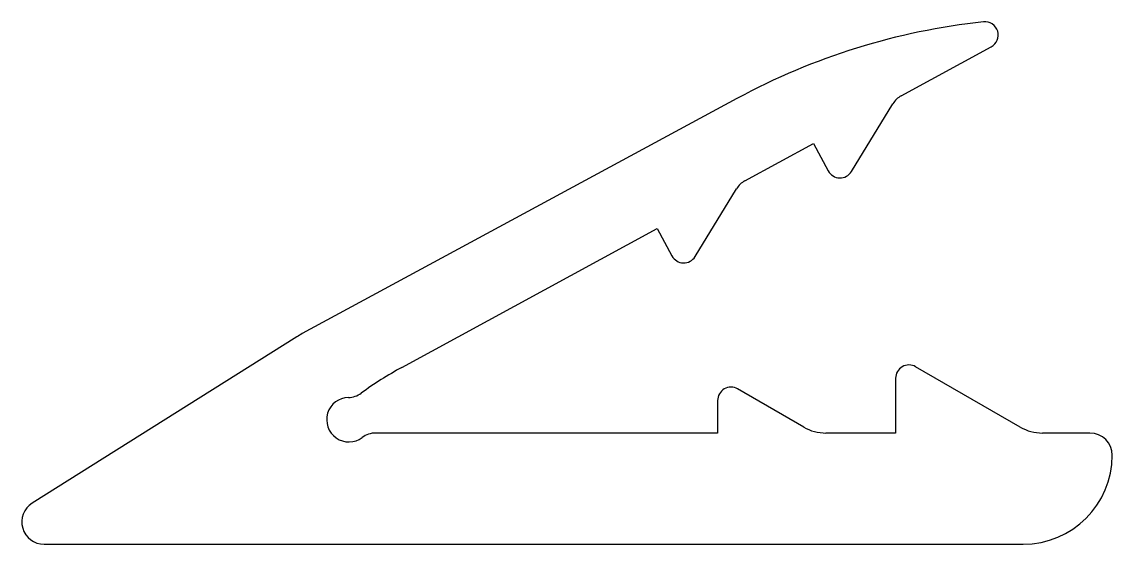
# Model space of a CAD drawing. Extents: x 757.6 to 782.1, y 698.6 to 710.3.
import ezdxf

# ---------------------------------------------------------------- set-up
doc = ezdxf.new("R2010")
doc.units = 0
doc.layers.get('0').update_dxf_attribs({"linetype": 'CONTINUOUS'})

msp = doc.modelspace()

# ---------------------------------------------------------------- linework, layer by layer
for p, q in [((777.401, 708.656), (779.425, 709.758)), ((773.71, 708.597), (763.942, 703.309)), ((776.282, 706.955), (777.213, 708.478)), ((773.888, 706.744), (775.428, 707.583)), ((775.428, 707.583), (775.762, 706.968)), ((772.769, 705.043), (773.7, 706.566)), ((766.181, 702.55), (771.914, 705.671)), ((771.914, 705.671), (772.249, 705.056)), ((763.818, 703.237), (757.872, 699.498)), ((780.075, 701.208), (777.725, 702.565)), ((777.275, 702.306), (777.275, 701.074)), ((775.209, 701.208), (773.725, 702.065)), ((773.275, 701.806), (773.275, 701.074)), ((773.275, 701.074), (765.589, 701.074)), ((777.275, 701.074), (775.709, 701.074)), ((781.642, 701.074), (780.575, 701.074)), ((758.138, 698.574), (780.142, 698.574))]:
    msp.add_line(p, q)
for centre, radius, start, end in [((780.851, 695.405), 15, 96.1273, 118.4277), ((779.282, 710.021), 0.3, 298.5551, 96.1273), ((777.64, 708.217), 0.5, 118.5551, 148.5551), ((776.026, 707.111), 0.3, 208.5551, 328.5551), ((774.127, 706.305), 0.5, 118.5551, 148.5551), ((772.513, 705.199), 0.3, 208.5551, 328.5551), ((764.989, 701.374), 2.2, 118.4277, 122.1614), ((770.148, 695.26), 8.3, 118.5551, 126.0583), ((777.575, 702.306), 0.3, 60, 180), ((773.575, 701.806), 0.3, 60, 180), ((764.989, 701.374), 0.5, 91.1886, 306.8699), ((764.969, 702.374), 0.5, 271.1886, 306.0583), ((765.589, 700.574), 0.5, 90, 126.8699), ((775.709, 702.074), 1, 240, 270), ((780.575, 702.074), 1, 240, 270), ((781.642, 700.574), 0.5, 0, 90), ((780.142, 700.574), 2, 270, 0), ((758.138, 699.074), 0.5, 122.1614, 270)]:
    msp.add_arc(centre, radius, start, end)

doc.saveas('drawing.dxf')
